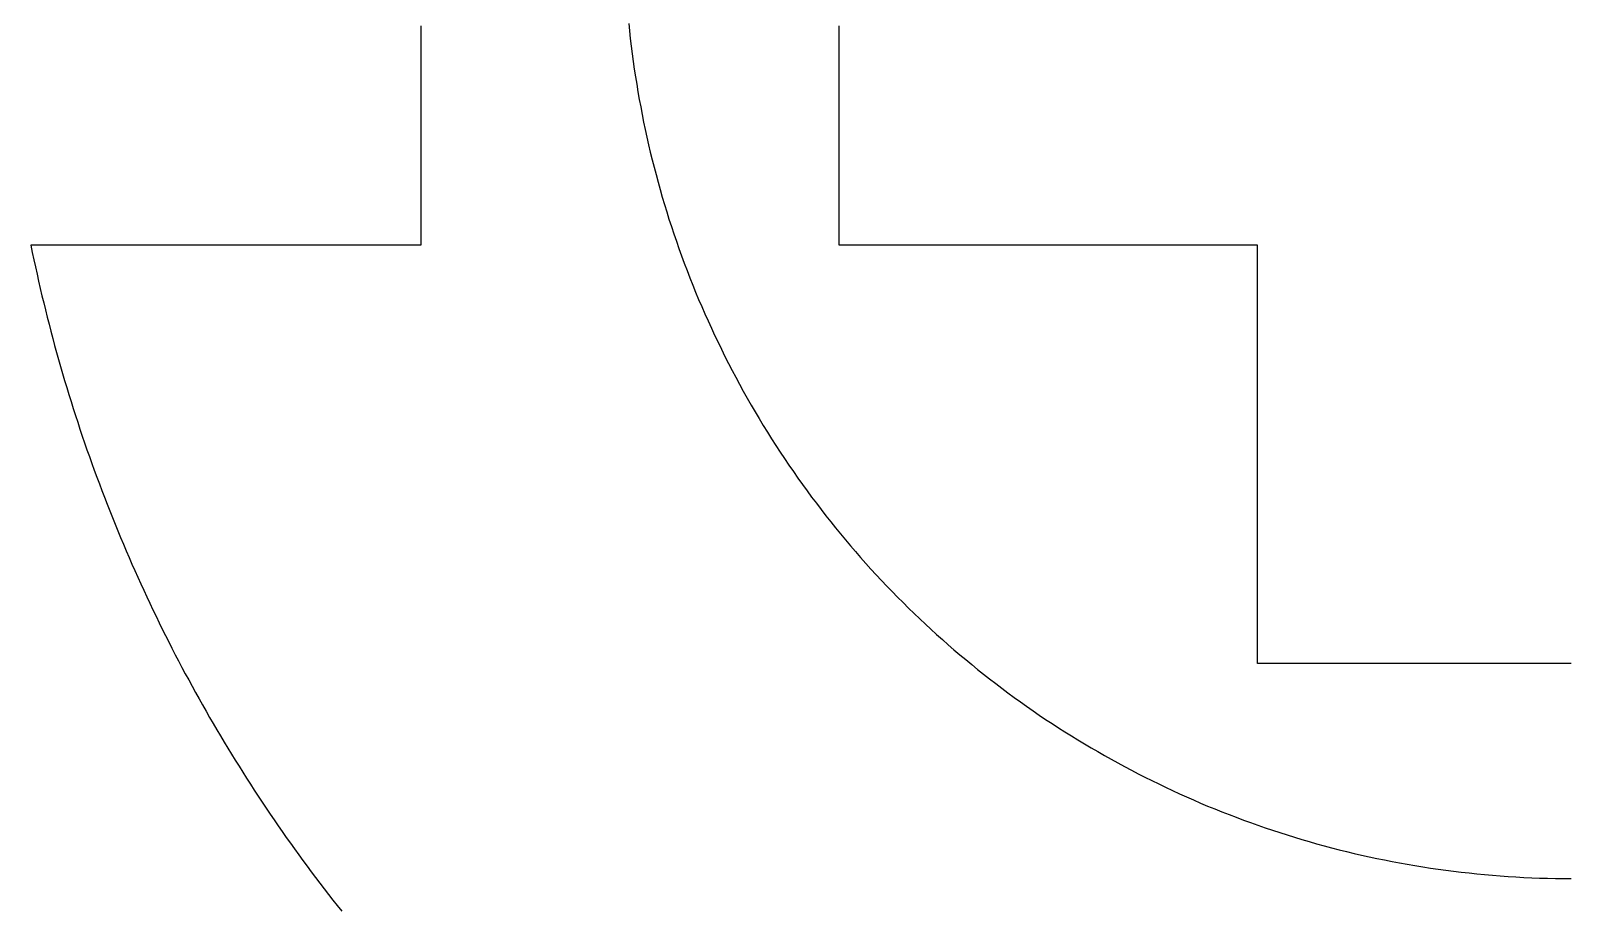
# Model space of a CAD drawing. Extents: x 0 to 279, y 0 to 212.
# Drawn here: x 152.81 to 167.83, y 14.4 to 22.94 of the extents above; entities that cross this region are included whole.
import ezdxf

# ---------------------------------------------------------------- set-up
doc = ezdxf.new("R2010")
doc.units = 0
doc.layers.add('LAYER_1', color=18, linetype='CONTINUOUS')

msp = doc.modelspace()

# ---------------------------------------------------------------- linework, layer by layer
at = {"layer": 'LAYER_1'}
for points in [[(156.615, 22.989), (156.615, 22.92), (156.615, 22.886), (156.615, 22.852), (156.615, 22.818), (156.615, 22.785), (156.615, 22.751), (156.615, 22.718), (156.615, 22.684), (156.615, 22.651), (156.615, 22.618), (156.615, 22.586), (156.615, 22.553), (156.615, 22.52), (156.615, 22.488), (156.615, 22.456), (156.615, 22.424), (156.615, 22.393), (156.615, 22.361), (156.615, 22.33), (156.615, 22.299), (156.615, 22.268), (156.615, 22.237), (156.615, 22.206), (156.615, 22.176), (156.615, 22.146), (156.615, 22.116), (156.615, 22.087), (156.615, 22.057), (156.615, 22.028), (156.615, 21.999), (156.615, 21.971), (156.615, 21.942), (156.615, 21.914), (156.615, 21.887), (156.615, 21.859), (156.615, 21.832), (156.615, 21.805), (156.615, 21.778), (156.615, 21.751), (156.615, 21.725), (156.615, 21.699), (156.615, 21.674), (156.615, 21.648), (156.615, 21.623), (156.615, 21.599), (156.615, 21.574), (156.615, 21.55), (156.615, 21.527), (156.615, 21.503), (156.615, 21.48), (156.615, 21.458), (156.615, 21.435), (156.615, 21.413), (156.615, 21.392), (156.615, 21.37), (156.615, 21.349), (156.615, 21.329), (156.615, 21.308), (156.615, 21.289), (156.615, 21.269), (156.615, 21.25), (156.615, 21.231), (156.615, 21.213), (156.615, 21.195), (156.615, 21.178), (156.615, 21.16), (156.615, 21.144), (156.615, 21.127), (156.615, 21.112), (156.615, 21.096), (156.615, 21.081), (156.615, 21.066), (156.615, 21.052), (156.615, 21.038), (156.615, 21.025), (156.615, 21.012), (156.615, 21), (156.615, 20.988), (156.615, 20.976), (156.615, 20.965), (156.615, 20.955), (156.615, 20.945), (156.615, 20.935), (156.615, 20.926), (156.615, 20.917), (156.615, 20.913), (156.615, 20.909), (156.615, 20.905), (156.615, 20.901), (156.615, 20.898), (156.615, 20.894), (156.615, 20.891), (156.615, 20.888), (156.615, 20.885), (156.615, 20.882), (156.615, 20.879), (156.615, 20.876), (156.615, 20.873), (156.615, 20.871), (156.615, 20.868), (156.615, 20.866), (156.615, 20.864), (156.615, 20.862), (156.615, 20.86), (156.615, 20.859), (156.615, 20.857), (156.615, 20.856), (156.615, 20.854), (156.615, 20.853), (156.615, 20.852), (156.615, 20.851), (156.615, 20.85), (156.615, 20.85), (156.615, 20.849), (156.615, 20.849), (156.615, 20.849), (156.615, 20.849), (156.615, 20.849), (156.615, 20.849), (156.615, 20.849), (156.615, 20.849), (156.614, 20.849), (156.614, 20.849), (156.613, 20.849), (156.612, 20.849), (156.612, 20.849), (156.611, 20.849), (156.61, 20.849), (156.609, 20.849), (156.608, 20.849), (156.607, 20.849), (156.606, 20.849), (156.604, 20.849), (156.603, 20.849), (156.601, 20.849), (156.6, 20.849), (156.598, 20.849), (156.597, 20.849), (156.595, 20.849), (156.593, 20.849), (156.591, 20.849), (156.589, 20.849), (156.587, 20.849), (156.585, 20.849), (156.582, 20.849), (156.58, 20.849), (156.578, 20.849), (156.575, 20.849), (156.572, 20.849), (156.567, 20.849), (156.561, 20.849), (156.555, 20.849), (156.549, 20.849), (156.543, 20.849), (156.536, 20.849), (156.529, 20.849), (156.521, 20.849), (156.513, 20.849), (156.505, 20.849), (156.497, 20.849), (156.489, 20.849), (156.48, 20.849), (156.471, 20.849), (156.461, 20.849), (156.452, 20.849), (156.442, 20.849), (156.432, 20.849), (156.421, 20.849), (156.411, 20.849), (156.4, 20.849), (156.389, 20.849), (156.377, 20.849), (156.366, 20.849), (156.354, 20.849), (156.342, 20.849), (156.329, 20.849), (156.317, 20.849), (156.304, 20.849), (156.291, 20.849), (156.278, 20.849), (156.264, 20.849), (156.25, 20.849), (156.236, 20.849), (156.222, 20.849), (156.208, 20.849), (156.193, 20.849), (156.179, 20.849), (156.164, 20.849), (156.149, 20.849), (156.133, 20.849), (156.118, 20.849), (156.102, 20.849), (156.086, 20.849), (156.07, 20.849), (156.054, 20.849), (156.037, 20.849), (156.021, 20.849), (156.004, 20.849), (155.987, 20.849), (155.97, 20.849), (155.952, 20.849), (155.935, 20.849), (155.917, 20.849), (155.9, 20.849), (155.882, 20.849), (155.864, 20.849), (155.845, 20.849), (155.827, 20.849), (155.808, 20.849), (155.79, 20.849), (155.771, 20.849), (155.752, 20.849), (155.733, 20.849), (155.714, 20.849), (155.694, 20.849), (155.675, 20.849), (155.655, 20.849), (155.635, 20.849), (155.616, 20.849), (155.596, 20.849), (155.576, 20.849), (155.555, 20.849), (155.535, 20.849), (155.515, 20.849), (155.494, 20.849), (155.474, 20.849), (155.453, 20.849), (155.432, 20.849), (155.411, 20.849), (155.39, 20.849), (155.369, 20.849), (155.348, 20.849), (155.327, 20.849), (155.285, 20.849), (155.242, 20.849), (155.198, 20.849), (155.155, 20.849), (155.111, 20.849), (155.068, 20.849), (155.024, 20.849), (154.98, 20.849), (154.935, 20.849), (154.891, 20.849), (154.802, 20.849), (154.713, 20.849), (154.624, 20.849), (154.535, 20.849), (154.49, 20.849), (154.446, 20.849), (154.402, 20.849), (154.358, 20.849), (154.314, 20.849), (154.271, 20.849), (154.227, 20.849), (154.184, 20.849), (154.141, 20.849), (154.099, 20.849), (154.077, 20.849), (154.056, 20.849), (154.035, 20.849), (154.014, 20.849), (153.993, 20.849), (153.973, 20.849), (153.952, 20.849), (153.931, 20.849), (153.911, 20.849), (153.891, 20.849), (153.87, 20.849), (153.85, 20.849), (153.83, 20.849), (153.81, 20.849), (153.79, 20.849), (153.771, 20.849), (153.751, 20.849), (153.732, 20.849), (153.712, 20.849), (153.693, 20.849), (153.674, 20.849), (153.655, 20.849), (153.636, 20.849), (153.617, 20.849), (153.599, 20.849), (153.58, 20.849), (153.562, 20.849), (153.544, 20.849), (153.526, 20.849), (153.508, 20.849), (153.491, 20.849), (153.473, 20.849), (153.456, 20.849), (153.439, 20.849), (153.422, 20.849), (153.405, 20.849), (153.388, 20.849), (153.372, 20.849), (153.356, 20.849), (153.34, 20.849), (153.324, 20.849), (153.308, 20.849), (153.292, 20.849), (153.277, 20.849), (153.262, 20.849), (153.247, 20.849), (153.232, 20.849), (153.218, 20.849), (153.203, 20.849), (153.189, 20.849), (153.175, 20.849), (153.162, 20.849), (153.148, 20.849), (153.135, 20.849), (153.122, 20.849), (153.109, 20.849), (153.096, 20.849), (153.084, 20.849), (153.072, 20.849), (153.06, 20.849), (153.049, 20.849), (153.037, 20.849), (153.026, 20.849), (153.015, 20.849), (153.004, 20.849), (152.994, 20.849), (152.984, 20.849), (152.974, 20.849), (152.964, 20.849), (152.955, 20.849), (152.946, 20.849), (152.937, 20.849), (152.929, 20.849), (152.92, 20.849), (152.912, 20.849), (152.905, 20.849), (152.897, 20.849), (152.89, 20.849), (152.883, 20.849), (152.877, 20.849), (152.87, 20.849), (152.864, 20.849), (152.859, 20.849), (152.853, 20.849), (152.851, 20.849), (152.848, 20.849), (152.846, 20.849), (152.843, 20.849), (152.841, 20.849), (152.839, 20.849), (152.837, 20.849), (152.835, 20.849), (152.833, 20.849), (152.831, 20.849), (152.829, 20.849), (152.827, 20.849), (152.826, 20.849), (152.824, 20.849), (152.823, 20.849), (152.821, 20.849), (152.82, 20.849), (152.819, 20.849), (152.818, 20.849), (152.817, 20.849), (152.816, 20.849), (152.815, 20.849), (152.814, 20.849), (152.813, 20.849), (152.813, 20.849), (152.812, 20.849), (152.812, 20.849), (152.811, 20.849), (152.811, 20.849), (152.811, 20.849), (152.811, 20.849), (152.81, 20.849)], [(158.642, 23.012), (158.649, 22.938), (158.657, 22.863), (158.666, 22.789), (158.676, 22.715), (158.686, 22.641), (158.696, 22.566), (158.707, 22.492), (158.719, 22.418), (158.731, 22.344), (158.744, 22.271), (158.758, 22.197), (158.772, 22.123), (158.787, 22.049), (158.802, 21.976), (158.818, 21.903), (158.835, 21.829), (158.852, 21.756), (158.87, 21.683), (158.889, 21.61), (158.908, 21.537), (158.927, 21.464), (158.947, 21.392), (158.968, 21.319), (158.99, 21.247), (159.012, 21.175), (159.034, 21.103), (159.058, 21.031), (159.082, 20.959), (159.106, 20.887), (159.131, 20.816), (159.157, 20.745), (159.183, 20.674), (159.21, 20.603), (159.237, 20.532), (159.265, 20.461), (159.294, 20.391), (159.323, 20.32), (159.353, 20.25), (159.384, 20.18), (159.415, 20.111), (159.447, 20.041), (159.479, 19.972), (159.512, 19.903), (159.545, 19.834), (159.58, 19.765), (159.614, 19.697), (159.65, 19.629), (159.686, 19.561), (159.722, 19.493), (159.759, 19.425), (159.797, 19.358), (159.835, 19.291), (159.874, 19.224), (159.914, 19.158), (159.954, 19.092), (159.994, 19.026), (160.035, 18.961), (160.076, 18.896), (160.118, 18.832), (160.161, 18.768), (160.204, 18.705), (160.247, 18.642), (160.291, 18.579), (160.335, 18.517), (160.38, 18.455), (160.425, 18.394), (160.471, 18.333), (160.517, 18.272), (160.564, 18.212), (160.611, 18.152), (160.659, 18.093), (160.707, 18.034), (160.755, 17.976), (160.804, 17.918), (160.853, 17.861), (160.903, 17.804), (160.953, 17.747), (161.004, 17.691), (161.055, 17.635), (161.107, 17.58), (161.159, 17.525), (161.211, 17.471), (161.264, 17.417), (161.317, 17.364), (161.37, 17.311), (161.424, 17.259), (161.479, 17.207), (161.534, 17.155), (161.589, 17.104), (161.644, 17.054), (161.7, 17.004), (161.757, 16.954), (161.813, 16.905), (161.87, 16.856), (161.928, 16.808), (161.986, 16.76), (162.044, 16.713), (162.102, 16.666), (162.161, 16.62), (162.221, 16.574), (162.28, 16.529), (162.34, 16.484), (162.401, 16.44), (162.461, 16.396), (162.522, 16.353), (162.584, 16.31), (162.645, 16.268), (162.707, 16.226), (162.77, 16.185), (162.832, 16.144), (162.895, 16.104), (162.959, 16.064), (163.022, 16.025), (163.086, 15.987), (163.151, 15.948), (163.215, 15.911), (163.28, 15.874), (163.345, 15.837), (163.411, 15.801), (163.477, 15.766), (163.543, 15.731), (163.609, 15.696), (163.675, 15.662), (163.742, 15.629), (163.81, 15.596), (163.877, 15.564), (163.945, 15.532), (164.013, 15.501), (164.081, 15.47), (164.149, 15.44), (164.218, 15.41), (164.287, 15.381), (164.356, 15.353), (164.426, 15.325), (164.496, 15.298), (164.566, 15.271), (164.636, 15.244), (164.706, 15.219), (164.777, 15.194), (164.848, 15.169), (164.919, 15.145), (164.99, 15.122), (165.062, 15.099), (165.134, 15.077), (165.206, 15.055), (165.278, 15.034), (165.35, 15.013), (165.423, 14.993), (165.496, 14.974), (165.569, 14.955), (165.642, 14.937), (165.715, 14.919), (165.789, 14.902), (165.863, 14.886), (165.937, 14.87), (166.011, 14.855), (166.085, 14.84), (166.159, 14.826), (166.234, 14.813), (166.309, 14.8), (166.384, 14.788), (166.459, 14.776), (166.534, 14.765), (166.609, 14.755), (166.685, 14.745), (166.76, 14.736), (166.836, 14.728), (166.912, 14.72), (166.988, 14.712), (167.064, 14.706), (167.141, 14.7), (167.217, 14.694), (167.293, 14.689), (167.37, 14.685), (167.447, 14.682), (167.524, 14.679), (167.601, 14.677), (167.678, 14.675), (167.755, 14.674), (167.832, 14.674)], [(167.832, 16.77), (167.832, 16.77), (167.832, 16.77), (167.832, 16.77), (167.832, 16.77), (167.831, 16.77), (167.831, 16.77), (167.831, 16.77), (167.83, 16.77), (167.829, 16.77), (167.829, 16.77), (167.828, 16.77), (167.827, 16.77), (167.826, 16.77), (167.826, 16.77), (167.825, 16.77), (167.824, 16.77), (167.822, 16.77), (167.821, 16.77), (167.82, 16.77), (167.819, 16.77), (167.817, 16.77), (167.816, 16.77), (167.814, 16.77), (167.813, 16.77), (167.811, 16.77), (167.809, 16.77), (167.808, 16.77), (167.806, 16.77), (167.804, 16.77), (167.802, 16.77), (167.8, 16.77), (167.798, 16.77), (167.794, 16.77), (167.789, 16.77), (167.784, 16.77), (167.779, 16.77), (167.774, 16.77), (167.768, 16.77), (167.763, 16.77), (167.757, 16.77), (167.75, 16.77), (167.744, 16.77), (167.737, 16.77), (167.731, 16.77), (167.723, 16.77), (167.716, 16.77), (167.709, 16.77), (167.701, 16.77), (167.693, 16.77), (167.685, 16.77), (167.676, 16.77), (167.668, 16.77), (167.659, 16.77), (167.65, 16.77), (167.641, 16.77), (167.632, 16.77), (167.622, 16.77), (167.612, 16.77), (167.602, 16.77), (167.592, 16.77), (167.582, 16.77), (167.571, 16.77), (167.561, 16.77), (167.55, 16.77), (167.539, 16.77), (167.528, 16.77), (167.516, 16.77), (167.505, 16.77), (167.493, 16.77), (167.481, 16.77), (167.469, 16.77), (167.457, 16.77), (167.445, 16.77), (167.432, 16.77), (167.42, 16.77), (167.407, 16.77), (167.394, 16.77), (167.381, 16.77), (167.368, 16.77), (167.354, 16.77), (167.341, 16.77), (167.327, 16.77), (167.313, 16.77), (167.299, 16.77), (167.285, 16.77), (167.271, 16.77), (167.257, 16.77), (167.242, 16.77), (167.228, 16.77), (167.213, 16.77), (167.198, 16.77), (167.184, 16.77), (167.169, 16.77), (167.153, 16.77), (167.138, 16.77), (167.123, 16.77), (167.107, 16.77), (167.092, 16.77), (167.076, 16.77), (167.06, 16.77), (167.045, 16.77), (167.029, 16.77), (167.013, 16.77), (166.996, 16.77), (166.98, 16.77), (166.964, 16.77), (166.947, 16.77), (166.931, 16.77), (166.914, 16.77), (166.898, 16.77), (166.881, 16.77), (166.864, 16.77), (166.848, 16.77), (166.831, 16.77), (166.814, 16.77), (166.797, 16.77), (166.762, 16.77), (166.728, 16.77), (166.693, 16.77), (166.658, 16.77), (166.623, 16.77), (166.588, 16.77), (166.553, 16.77), (166.517, 16.77), (166.482, 16.77), (166.446, 16.77), (166.374, 16.77), (166.303, 16.77), (166.231, 16.77), (166.16, 16.77), (166.124, 16.77), (166.088, 16.77), (166.053, 16.77), (166.017, 16.77), (165.982, 16.77), (165.947, 16.77), (165.912, 16.77), (165.878, 16.77), (165.843, 16.77), (165.809, 16.77), (165.792, 16.77), (165.775, 16.77), (165.758, 16.77), (165.741, 16.77), (165.724, 16.77), (165.708, 16.77), (165.691, 16.77), (165.674, 16.77), (165.658, 16.77), (165.642, 16.77), (165.625, 16.77), (165.609, 16.77), (165.593, 16.77), (165.577, 16.77), (165.561, 16.77), (165.545, 16.77), (165.529, 16.77), (165.514, 16.77), (165.498, 16.77), (165.483, 16.77), (165.467, 16.77), (165.452, 16.77), (165.437, 16.77), (165.422, 16.77), (165.407, 16.77), (165.392, 16.77), (165.378, 16.77), (165.363, 16.77), (165.349, 16.77), (165.334, 16.77), (165.32, 16.77), (165.306, 16.77), (165.292, 16.77), (165.278, 16.77), (165.265, 16.77), (165.251, 16.77), (165.238, 16.77), (165.225, 16.77), (165.211, 16.77), (165.199, 16.77), (165.186, 16.77), (165.173, 16.77), (165.161, 16.77), (165.148, 16.77), (165.136, 16.77), (165.124, 16.77), (165.112, 16.77), (165.101, 16.77), (165.089, 16.77), (165.078, 16.77), (165.067, 16.77), (165.056, 16.77), (165.045, 16.77), (165.034, 16.77), (165.024, 16.77), (165.013, 16.77), (165.003, 16.77), (164.993, 16.77), (164.983, 16.77), (164.974, 16.77), (164.965, 16.77), (164.955, 16.77), (164.946, 16.77), (164.938, 16.77), (164.929, 16.77), (164.921, 16.77), (164.913, 16.77), (164.905, 16.77), (164.897, 16.77), (164.889, 16.77), (164.882, 16.77), (164.875, 16.77), (164.868, 16.77), (164.861, 16.77), (164.855, 16.77), (164.849, 16.77), (164.843, 16.77), (164.837, 16.77), (164.832, 16.77), (164.826, 16.77), (164.821, 16.77), (164.816, 16.77), (164.812, 16.77), (164.808, 16.77), (164.805, 16.77), (164.803, 16.77), (164.802, 16.77), (164.8, 16.77), (164.798, 16.77), (164.796, 16.77), (164.794, 16.77), (164.793, 16.77), (164.791, 16.77), (164.79, 16.77), (164.788, 16.77), (164.787, 16.77), (164.786, 16.77), (164.784, 16.77), (164.783, 16.77), (164.782, 16.77), (164.781, 16.77), (164.78, 16.77), (164.779, 16.77), (164.778, 16.77), (164.777, 16.77), (164.777, 16.77), (164.776, 16.77), (164.775, 16.77), (164.775, 16.77), (164.774, 16.77), (164.774, 16.77), (164.774, 16.77), (164.774, 16.77), (164.773, 16.77), (164.773, 16.77), (164.773, 16.77), (164.773, 16.77), (164.773, 16.77), (164.773, 16.77), (164.773, 16.77), (164.773, 16.771), (164.773, 16.771), (164.773, 16.772), (164.773, 16.773), (164.773, 16.773), (164.773, 16.774), (164.773, 16.775), (164.773, 16.776), (164.773, 16.777), (164.773, 16.779), (164.773, 16.78), (164.773, 16.781), (164.773, 16.783), (164.773, 16.784), (164.773, 16.786), (164.773, 16.788), (164.773, 16.79), (164.773, 16.792), (164.773, 16.794), (164.773, 16.796), (164.773, 16.798), (164.773, 16.8), (164.773, 16.802), (164.773, 16.805), (164.773, 16.807), (164.773, 16.81), (164.773, 16.813), (164.773, 16.815), (164.773, 16.821), (164.773, 16.827), (164.773, 16.834), (164.773, 16.84), (164.773, 16.847), (164.773, 16.855), (164.773, 16.862), (164.773, 16.87), (164.773, 16.879), (164.773, 16.887), (164.773, 16.896), (164.773, 16.905), (164.773, 16.915), (164.773, 16.925), (164.773, 16.935), (164.773, 16.945), (164.773, 16.955), (164.773, 16.966), (164.773, 16.977), (164.773, 16.989), (164.773, 17.001), (164.773, 17.013), (164.773, 17.025), (164.773, 17.037), (164.773, 17.05), (164.773, 17.063), (164.773, 17.076), (164.773, 17.09), (164.773, 17.103), (164.773, 17.117), (164.773, 17.132), (164.773, 17.146), (164.773, 17.161), (164.773, 17.176), (164.773, 17.191), (164.773, 17.206), (164.773, 17.222), (164.773, 17.238), (164.773, 17.254), (164.773, 17.27), (164.773, 17.286), (164.773, 17.303), (164.773, 17.32), (164.773, 17.337), (164.773, 17.354), (164.773, 17.371), (164.773, 17.389), (164.773, 17.407), (164.773, 17.425), (164.773, 17.443), (164.773, 17.462), (164.773, 17.48), (164.773, 17.499), (164.773, 17.518), (164.773, 17.537), (164.773, 17.556), (164.773, 17.575), (164.773, 17.595), (164.773, 17.615), (164.773, 17.635), (164.773, 17.655), (164.773, 17.675), (164.773, 17.695), (164.773, 17.716), (164.773, 17.736), (164.773, 17.757), (164.773, 17.778), (164.773, 17.799), (164.773, 17.82), (164.773, 17.841), (164.773, 17.863), (164.773, 17.884), (164.773, 17.906), (164.773, 17.928), (164.773, 17.949), (164.773, 17.971), (164.773, 17.993), (164.773, 18.016), (164.773, 18.038), (164.773, 18.06), (164.773, 18.083), (164.773, 18.105), (164.773, 18.128), (164.773, 18.151), (164.773, 18.196), (164.773, 18.242), (164.773, 18.288), (164.773, 18.335), (164.773, 18.382), (164.773, 18.429), (164.773, 18.476), (164.773, 18.523), (164.773, 18.571), (164.773, 18.618), (164.773, 18.714), (164.773, 18.809), (164.773, 18.905), (164.773, 19), (164.773, 19.048), (164.773, 19.095), (164.773, 19.142), (164.773, 19.19), (164.773, 19.236), (164.773, 19.283), (164.773, 19.33), (164.773, 19.376), (164.773, 19.422), (164.773, 19.468), (164.773, 19.49), (164.773, 19.513), (164.773, 19.536), (164.773, 19.558), (164.773, 19.58), (164.773, 19.603), (164.773, 19.625), (164.773, 19.647), (164.773, 19.669), (164.773, 19.691), (164.773, 19.712), (164.773, 19.734), (164.773, 19.756), (164.773, 19.777), (164.773, 19.798), (164.773, 19.819), (164.773, 19.84), (164.773, 19.861), (164.773, 19.882), (164.773, 19.903), (164.773, 19.923), (164.773, 19.943), (164.773, 19.964), (164.773, 19.984), (164.773, 20.003), (164.773, 20.023), (164.773, 20.043), (164.773, 20.062), (164.773, 20.081), (164.773, 20.1), (164.773, 20.119), (164.773, 20.138), (164.773, 20.157), (164.773, 20.175), (164.773, 20.193), (164.773, 20.211), (164.773, 20.229), (164.773, 20.247), (164.773, 20.264), (164.773, 20.281), (164.773, 20.298), (164.773, 20.315), (164.773, 20.332), (164.773, 20.348), (164.773, 20.365), (164.773, 20.381), (164.773, 20.396), (164.773, 20.412), (164.773, 20.427), (164.773, 20.443), (164.773, 20.457), (164.773, 20.472), (164.773, 20.487), (164.773, 20.501), (164.773, 20.515), (164.773, 20.529), (164.773, 20.542), (164.773, 20.555), (164.773, 20.568), (164.773, 20.581), (164.773, 20.593), (164.773, 20.606), (164.773, 20.618), (164.773, 20.629), (164.773, 20.641), (164.773, 20.652), (164.773, 20.663), (164.773, 20.673), (164.773, 20.684), (164.773, 20.694), (164.773, 20.703), (164.773, 20.713), (164.773, 20.722), (164.773, 20.731), (164.773, 20.739), (164.773, 20.748), (164.773, 20.756), (164.773, 20.763), (164.773, 20.771), (164.773, 20.778), (164.773, 20.785), (164.773, 20.791), (164.773, 20.797), (164.773, 20.803), (164.773, 20.806), (164.773, 20.808), (164.773, 20.811), (164.773, 20.813), (164.773, 20.816), (164.773, 20.818), (164.773, 20.82), (164.773, 20.823), (164.773, 20.825), (164.773, 20.827), (164.773, 20.829), (164.773, 20.83), (164.773, 20.832), (164.773, 20.834), (164.773, 20.835), (164.773, 20.837), (164.773, 20.838), (164.773, 20.84), (164.773, 20.841), (164.773, 20.842), (164.773, 20.843), (164.773, 20.844), (164.773, 20.845), (164.773, 20.846), (164.773, 20.846), (164.773, 20.847), (164.773, 20.847), (164.773, 20.848), (164.773, 20.848), (164.773, 20.848), (164.773, 20.849), (164.773, 20.849), (164.773, 20.849), (164.773, 20.849), (164.773, 20.849), (164.772, 20.849), (164.772, 20.849), (164.772, 20.849), (164.771, 20.849), (164.77, 20.849), (164.769, 20.849), (164.769, 20.849), (164.768, 20.849), (164.767, 20.849), (164.765, 20.849), (164.764, 20.849), (164.763, 20.849), (164.761, 20.849), (164.76, 20.849), (164.758, 20.849), (164.757, 20.849), (164.755, 20.849), (164.753, 20.849), (164.751, 20.849), (164.749, 20.849), (164.747, 20.849), (164.745, 20.849), (164.743, 20.849), (164.74, 20.849), (164.738, 20.849), (164.735, 20.849), (164.733, 20.849), (164.73, 20.849), (164.727, 20.849), (164.722, 20.849), (164.716, 20.849), (164.709, 20.849), (164.702, 20.849), (164.695, 20.849), (164.688, 20.849), (164.68, 20.849), (164.672, 20.849), (164.664, 20.849), (164.656, 20.849), (164.647, 20.849), (164.637, 20.849), (164.628, 20.849), (164.618, 20.849), (164.608, 20.849), (164.598, 20.849), (164.587, 20.849), (164.576, 20.849), (164.565, 20.849), (164.554, 20.849), (164.542, 20.849), (164.53, 20.849), (164.518, 20.849), (164.506, 20.849), (164.493, 20.849), (164.48, 20.849), (164.467, 20.849), (164.453, 20.849), (164.439, 20.849), (164.425, 20.849), (164.411, 20.849), (164.397, 20.849), (164.382, 20.849), (164.367, 20.849), (164.352, 20.849), (164.337, 20.849), (164.321, 20.849), (164.305, 20.849), (164.289, 20.849), (164.273, 20.849), (164.257, 20.849), (164.24, 20.849), (164.223, 20.849), (164.206, 20.849), (164.189, 20.849), (164.171, 20.849), (164.154, 20.849), (164.136, 20.849), (164.118, 20.849), (164.1, 20.849), (164.081, 20.849), (164.063, 20.849), (164.044, 20.849), (164.025, 20.849), (164.006, 20.849), (163.987, 20.849), (163.967, 20.849), (163.948, 20.849), (163.928, 20.849), (163.908, 20.849), (163.888, 20.849), (163.868, 20.849), (163.848, 20.849), (163.827, 20.849), (163.807, 20.849), (163.786, 20.849), (163.765, 20.849), (163.744, 20.849), (163.723, 20.849), (163.701, 20.849), (163.68, 20.849), (163.659, 20.849), (163.637, 20.849), (163.615, 20.849), (163.593, 20.849), (163.571, 20.849), (163.549, 20.849), (163.527, 20.849), (163.505, 20.849), (163.483, 20.849), (163.46, 20.849), (163.438, 20.849), (163.415, 20.849), (163.392, 20.849), (163.347, 20.849), (163.301, 20.849), (163.254, 20.849), (163.208, 20.849), (163.161, 20.849), (163.114, 20.849), (163.067, 20.849), (163.02, 20.849), (162.972, 20.849), (162.925, 20.849), (162.829, 20.849), (162.734, 20.849), (162.638, 20.849), (162.543, 20.849), (162.495, 20.849), (162.448, 20.849), (162.4, 20.849), (162.353, 20.849), (162.306, 20.849), (162.26, 20.849), (162.213, 20.849), (162.167, 20.849), (162.121, 20.849), (162.075, 20.849), (162.052, 20.849), (162.03, 20.849), (162.007, 20.849), (161.985, 20.849), (161.962, 20.849), (161.94, 20.849), (161.918, 20.849), (161.896, 20.849), (161.874, 20.849), (161.852, 20.849), (161.83, 20.849), (161.809, 20.849), (161.787, 20.849), (161.766, 20.849), (161.745, 20.849), (161.724, 20.849), (161.702, 20.849), (161.682, 20.849), (161.661, 20.849), (161.64, 20.849), (161.62, 20.849), (161.599, 20.849), (161.579, 20.849), (161.559, 20.849), (161.539, 20.849), (161.52, 20.849), (161.5, 20.849), (161.481, 20.849), (161.461, 20.849), (161.442, 20.849), (161.423, 20.849), (161.405, 20.849), (161.386, 20.849), (161.368, 20.849), (161.35, 20.849), (161.332, 20.849), (161.314, 20.849), (161.296, 20.849), (161.279, 20.849), (161.261, 20.849), (161.244, 20.849), (161.227, 20.849), (161.211, 20.849), (161.194, 20.849), (161.178, 20.849), (161.162, 20.849), (161.146, 20.849), (161.131, 20.849), (161.115, 20.849), (161.1, 20.849), (161.085, 20.849), (161.071, 20.849), (161.056, 20.849), (161.042, 20.849), (161.028, 20.849), (161.014, 20.849), (161.001, 20.849), (160.988, 20.849), (160.975, 20.849), (160.962, 20.849), (160.949, 20.849), (160.937, 20.849), (160.925, 20.849), (160.914, 20.849), (160.902, 20.849), (160.891, 20.849), (160.88, 20.849), (160.869, 20.849), (160.859, 20.849), (160.849, 20.849), (160.839, 20.849), (160.83, 20.849), (160.821, 20.849), (160.812, 20.849), (160.803, 20.849), (160.795, 20.849), (160.787, 20.849), (160.779, 20.849), (160.772, 20.849), (160.765, 20.849), (160.758, 20.849), (160.752, 20.849), (160.746, 20.849), (160.74, 20.849), (160.737, 20.849), (160.735, 20.849), (160.732, 20.849), (160.729, 20.849), (160.727, 20.849), (160.725, 20.849), (160.722, 20.849), (160.72, 20.849), (160.718, 20.849), (160.716, 20.849), (160.714, 20.849), (160.712, 20.849), (160.711, 20.849), (160.709, 20.849), (160.707, 20.849), (160.706, 20.849), (160.704, 20.849), (160.703, 20.849), (160.702, 20.849), (160.701, 20.849), (160.7, 20.849), (160.699, 20.849), (160.698, 20.849), (160.697, 20.849), (160.696, 20.849), (160.696, 20.849), (160.695, 20.849), (160.695, 20.849), (160.695, 20.849), (160.694, 20.849), (160.694, 20.849), (160.694, 20.849), (160.694, 20.849), (160.694, 20.849), (160.694, 20.849), (160.694, 20.85), (160.694, 20.85), (160.694, 20.851), (160.694, 20.852), (160.694, 20.853), (160.694, 20.854), (160.694, 20.856), (160.694, 20.857), (160.694, 20.859), (160.694, 20.86), (160.694, 20.862), (160.694, 20.864), (160.694, 20.866), (160.694, 20.868), (160.694, 20.871), (160.694, 20.873), (160.694, 20.876), (160.694, 20.879), (160.694, 20.882), (160.694, 20.885), (160.694, 20.888), (160.694, 20.891), (160.694, 20.894), (160.694, 20.898), (160.694, 20.901), (160.694, 20.905), (160.694, 20.909), (160.694, 20.913), (160.694, 20.917), (160.694, 20.926), (160.694, 20.935), (160.694, 20.945), (160.694, 20.955), (160.694, 20.965), (160.694, 20.976), (160.694, 20.988), (160.694, 21), (160.694, 21.012), (160.694, 21.025), (160.694, 21.038), (160.694, 21.052), (160.694, 21.066), (160.694, 21.081), (160.694, 21.096), (160.694, 21.112), (160.694, 21.127), (160.694, 21.144), (160.694, 21.16), (160.694, 21.178), (160.694, 21.195), (160.694, 21.213), (160.694, 21.231), (160.694, 21.25), (160.694, 21.269), (160.694, 21.289), (160.694, 21.308), (160.694, 21.329), (160.694, 21.349), (160.694, 21.37), (160.694, 21.392), (160.694, 21.413), (160.694, 21.435), (160.694, 21.458), (160.694, 21.48), (160.694, 21.503), (160.694, 21.527), (160.694, 21.55), (160.694, 21.574), (160.694, 21.599), (160.694, 21.623), (160.694, 21.648), (160.694, 21.674), (160.694, 21.699), (160.694, 21.725), (160.694, 21.751), (160.694, 21.778), (160.694, 21.805), (160.694, 21.832), (160.694, 21.859), (160.694, 21.887), (160.694, 21.914), (160.694, 21.942), (160.694, 21.971), (160.694, 21.999), (160.694, 22.028), (160.694, 22.057), (160.694, 22.087), (160.694, 22.116), (160.694, 22.146), (160.694, 22.176), (160.694, 22.206), (160.694, 22.237), (160.694, 22.268), (160.694, 22.299), (160.694, 22.33), (160.694, 22.361), (160.694, 22.393), (160.694, 22.424), (160.694, 22.456), (160.694, 22.488), (160.694, 22.52), (160.694, 22.553), (160.694, 22.586), (160.694, 22.618), (160.694, 22.651), (160.694, 22.684), (160.694, 22.718), (160.694, 22.751), (160.694, 22.785), (160.694, 22.818), (160.694, 22.852), (160.694, 22.886), (160.694, 22.92), (160.694, 22.989)], [(152.81, 20.849), (152.825, 20.778), (152.84, 20.708), (152.855, 20.637), (152.871, 20.567), (152.886, 20.497), (152.903, 20.427), (152.919, 20.357), (152.936, 20.288), (152.953, 20.218), (152.97, 20.149), (152.988, 20.079), (153.006, 20.01), (153.024, 19.941), (153.043, 19.872), (153.062, 19.803), (153.081, 19.735), (153.1, 19.666), (153.12, 19.598), (153.14, 19.53), (153.161, 19.461), (153.182, 19.393), (153.203, 19.326), (153.224, 19.258), (153.246, 19.19), (153.268, 19.123), (153.29, 19.056), (153.312, 18.988), (153.335, 18.921), (153.358, 18.855), (153.382, 18.788), (153.406, 18.721), (153.43, 18.655), (153.454, 18.589), (153.479, 18.522), (153.504, 18.456), (153.529, 18.391), (153.554, 18.325), (153.58, 18.259), (153.606, 18.194), (153.633, 18.129), (153.659, 18.064), (153.686, 17.999), (153.713, 17.934), (153.741, 17.869), (153.769, 17.805), (153.797, 17.74), (153.825, 17.676), (153.854, 17.612), (153.883, 17.548), (153.912, 17.485), (153.941, 17.421), (153.971, 17.358), (154.001, 17.294), (154.032, 17.231), (154.062, 17.168), (154.093, 17.106), (154.124, 17.043), (154.156, 16.981), (154.187, 16.919), (154.219, 16.856), (154.252, 16.795), (154.284, 16.733), (154.317, 16.671), (154.35, 16.61), (154.383, 16.549), (154.417, 16.488), (154.451, 16.427), (154.485, 16.366), (154.519, 16.305), (154.554, 16.245), (154.589, 16.185), (154.624, 16.125), (154.66, 16.065), (154.695, 16.005), (154.731, 15.946), (154.768, 15.886), (154.804, 15.827), (154.841, 15.768), (154.878, 15.71), (154.915, 15.651), (154.953, 15.593), (154.99, 15.534), (155.029, 15.476), (155.067, 15.419), (155.105, 15.361), (155.144, 15.303), (155.183, 15.246), (155.223, 15.189), (155.262, 15.132), (155.302, 15.075), (155.342, 15.019), (155.382, 14.962), (155.423, 14.906), (155.464, 14.85), (155.505, 14.795), (155.546, 14.739), (155.588, 14.684), (155.629, 14.628), (155.671, 14.573), (155.714, 14.519), (155.756, 14.464), (155.799, 14.41), (155.842, 14.356)]]:
    msp.add_lwpolyline(points, dxfattribs=at)

doc.saveas('drawing.dxf')
